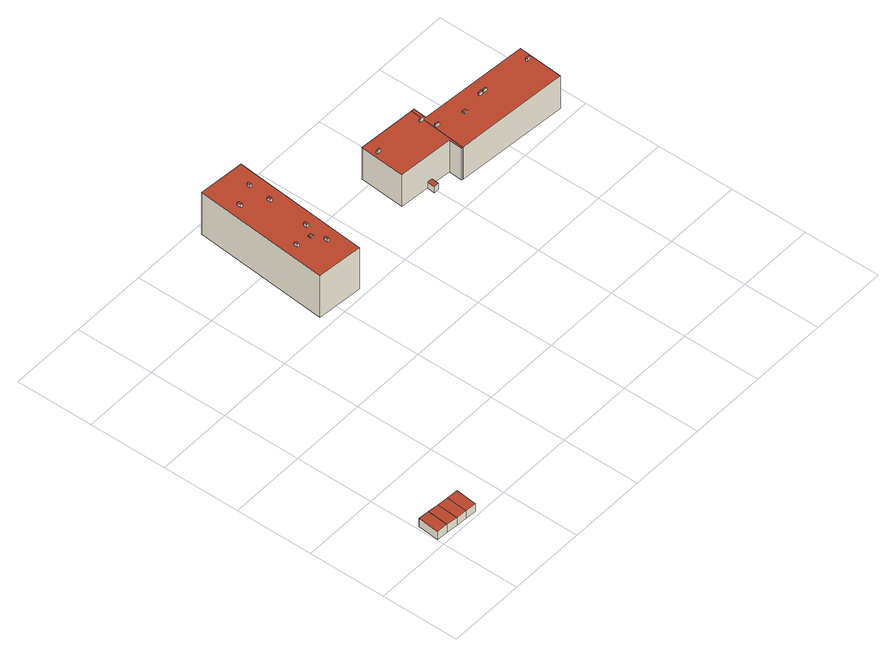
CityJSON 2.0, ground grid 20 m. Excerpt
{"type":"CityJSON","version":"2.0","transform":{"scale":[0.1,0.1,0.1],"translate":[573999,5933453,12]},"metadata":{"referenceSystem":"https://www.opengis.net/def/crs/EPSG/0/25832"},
"CityObjects":{
"building1":{"type":"Building","attributes":{"Grundfläche 2D":"15.981736","Grundhöhe NN":"12.428"},"geometry":[{"type":"Solid","lod":"3","boundaries":[[[[0,1,2,3,4,5]],[[6,7,3,2]],[[7,8,9,5,4,3]],[[9,10,0,5]],[[0,10,11,6,2,1]],[[9,8,7,6,11,10]]]],"semantics":{"surfaces":[{"type":"RoofSurface"},{"type":"WallSurface"},{"type":"GroundSurface"}],"values":[[0,1,1,1,1,2]]}}]},
"building2":{"type":"Building","attributes":{"Grundfläche 2D":"16.013075","Grundhöhe NN":"12.452"},"geometry":[{"type":"Solid","lod":"3","boundaries":[[[[12,5,4,3,13,14]],[[15,16,17,3,4,5]],[[17,18,13,3]],[[18,19,20,12,14,13]],[[20,15,5,12]],[[19,18,17,16,15,20]]]],"semantics":{"surfaces":[{"type":"RoofSurface"},{"type":"WallSurface"},{"type":"GroundSurface"}],"values":[[0,1,1,1,1,2]]}}]},
"building3":{"type":"Building","attributes":{"Grundfläche 2D":"15.956019","Grundhöhe NN":"12.476"},"geometry":[{"type":"Solid","lod":"3","boundaries":[[[[13,21,22,12,14]],[[21,13,18,23]],[[22,21,23,24]],[[12,22,24,20]],[[13,14,12,20,19,18]],[[19,20,24,23,18]]]],"semantics":{"surfaces":[{"type":"RoofSurface"},{"type":"WallSurface"},{"type":"GroundSurface"}],"values":[[0,1,1,1,1,2]]}}]},
"building4":{"type":"Building","attributes":{"Grundfläche 2D":"15.941912","Grundhöhe NN":"12.489"},"geometry":[{"type":"Solid","lod":"3","boundaries":[[[[22,21,25,26]],[[21,22,24,23]],[[25,21,23,27]],[[26,25,27,28]],[[22,26,28,24]],[[23,24,28,27]]]],"semantics":{"surfaces":[{"type":"RoofSurface"},{"type":"WallSurface"},{"type":"GroundSurface"}],"values":[[0,1,1,1,1,2]]}}]},
"building5":{"type":"Building","attributes":{"Grundfläche 2D":"417.221987","Grundhöhe NN":"12.542"},"children":["building5-1","building5-2","building5-3","building5-4","building5-5","building5-6","building5-7","building5-8"],"geometry":[{"type":"Solid","lod":"3","boundaries":[[[[29,30,31,32]],[[29,33,34,30]],[[31,30,34,35]],[[32,31,35,36]],[[29,32,36,33]],[[34,33,36,35]]]],"semantics":{"surfaces":[{"type":"RoofSurface"},{"type":"WallSurface"},{"type":"GroundSurface"}],"values":[[0,1,1,1,1,2]]}}]},
"building5-1":{"type":"BuildingInstallation","parents":["building5"],"geometry":[{"type":"MultiSurface","lod":"3","boundaries":[[[37,38,39,40]],[[40,39,41,42]],[[37,40,42,43]],[[38,37,43,44]],[[39,38,44,41]]],"semantics":{"surfaces":[{"type":"RoofSurface"},{"type":"WallSurface"}],"values":[0,1,1,1,1]}}]},
"building5-2":{"type":"BuildingInstallation","parents":["building5"],"geometry":[{"type":"MultiSurface","lod":"3","boundaries":[[[45,46,47,48]],[[48,47,49,50]],[[45,48,50,51]],[[46,45,51,52]],[[47,46,52,49]]],"semantics":{"surfaces":[{"type":"RoofSurface"},{"type":"WallSurface"}],"values":[0,1,1,1,1]}}]},
"building5-3":{"type":"BuildingInstallation","parents":["building5"],"geometry":[{"type":"MultiSurface","lod":"3","boundaries":[[[53,54,55,56]],[[56,55,57,58]],[[53,56,58,59]],[[54,53,59,60]],[[55,54,60,57]]],"semantics":{"surfaces":[{"type":"RoofSurface"},{"type":"WallSurface"}],"values":[0,1,1,1,1]}}]},
"building5-4":{"type":"BuildingInstallation","parents":["building5"],"geometry":[{"type":"MultiSurface","lod":"3","boundaries":[[[61,62,63,64]],[[64,63,65,66]],[[61,64,66,67]],[[62,61,67,68]],[[63,62,68,65]]],"semantics":{"surfaces":[{"type":"RoofSurface"},{"type":"WallSurface"}],"values":[0,1,1,1,1]}}]},
"building5-5":{"type":"BuildingInstallation","parents":["building5"],"geometry":[{"type":"MultiSurface","lod":"3","boundaries":[[[69,70,71,72]],[[72,71,73,74]],[[69,72,74,75]],[[70,69,75,76]],[[71,70,76,73]]],"semantics":{"surfaces":[{"type":"RoofSurface"},{"type":"WallSurface"}],"values":[0,1,1,1,1]}}]},
"building5-6":{"type":"BuildingInstallation","parents":["building5"],"geometry":[{"type":"MultiSurface","lod":"3","boundaries":[[[77,78,79,80]],[[80,79,81,82]],[[77,80,82,83]],[[78,77,83,84]],[[79,78,84,81]]],"semantics":{"surfaces":[{"type":"RoofSurface"},{"type":"WallSurface"}],"values":[0,1,1,1,1]}}]},
"building5-7":{"type":"BuildingInstallation","parents":["building5"],"geometry":[{"type":"MultiSurface","lod":"3","boundaries":[[[85,86,87,88]],[[88,87,89,90]],[[85,88,90,91]],[[86,85,91,92]],[[87,86,92,89]]],"semantics":{"surfaces":[{"type":"RoofSurface"},{"type":"WallSurface"}],"values":[0,1,1,1,1]}}]},
"building5-8":{"type":"BuildingInstallation","parents":["building5"],"geometry":[{"type":"MultiSurface","lod":"3","boundaries":[[[93,94,95,96]],[[97,98,96,95]],[[98,99,93,96]],[[99,100,94,93]],[[100,97,95,94]],[[100,99,98,97]]],"semantics":{"surfaces":[{"type":"RoofSurface"},{"type":"WallSurface"},{"type":"OuterCeilingSurface"}],"values":[0,1,1,1,1,2]}}]},
"building6":{"type":"Building","attributes":{"Grundfläche 2D":"180.332084","Grundhöhe NN":"12.678"},"children":["building6-1","building6-2","building6-3"],"geometry":[{"type":"Solid","lod":"3","boundaries":[[[[101,102,103,104,105,106,107,108]],[[109,110,111,112]],[[113,114,105,104,103,102,115,116]],[[106,105,114,117]],[[107,106,117,118]],[[111,119,120,108,107,118,121,112]],[[101,108,120,122]],[[102,101,122,115]],[[109,112,121,123]],[[110,109,123,124]],[[111,110,124,119]],[[115,122,120,119,124,123,121,118,117,114,113,116]]]],"semantics":{"surfaces":[{"type":"RoofSurface"},{"type":"WallSurface"},{"type":"GroundSurface"}],"values":[[0,0,1,1,1,1,1,1,1,1,1,2]]}}]},
"building6-1":{"type":"BuildingInstallation","parents":["building6"],"geometry":[{"type":"MultiSurface","lod":"3","boundaries":[[[125,126,127,128]],[[128,127,129,130]],[[125,128,130,131]],[[126,125,131,132]],[[127,126,132,129]]],"semantics":{"surfaces":[{"type":"RoofSurface"},{"type":"WallSurface"}],"values":[0,1,1,1,1]}}]},
"building6-2":{"type":"BuildingInstallation","parents":["building6"],"geometry":[{"type":"MultiSurface","lod":"3","boundaries":[[[133,134,135,136]],[[137,138,136,135]],[[133,136,138,104]],[[134,133,104,139]],[[135,134,139,137]]],"semantics":{"surfaces":[{"type":"RoofSurface"},{"type":"WallSurface"}],"values":[0,1,1,1,1]}}]},
"building6-3":{"type":"BuildingInstallation","parents":["building6"],"geometry":[{"type":"MultiSurface","lod":"3","boundaries":[[[140,141,142,143]],[[144,145,143,142]],[[145,146,140,143]],[[146,147,141,140]],[[147,144,142,141]],[[147,146,145,144]]],"semantics":{"surfaces":[{"type":"RoofSurface"},{"type":"WallSurface"},{"type":"OuterCeilingSurface"}],"values":[0,1,1,1,1,2]}}]},
"building7":{"type":"Building","attributes":{"Grundfläche 2D":"351.992471","Grundhöhe NN":"12.463"},"children":["building7-1","building7-2","building7-3","building7-4","building7-5","building7-6","building7-7"],"geometry":[{"type":"Solid","lod":"3","boundaries":[[[[148,149,105,104,103,102,150,151]],[[150,102,152,153]],[[151,150,153,154]],[[148,151,154,155]],[[149,148,155,156]],[[105,149,156,157]],[[158,152,102,103,104,105,157,159]],[[152,158,159,157,156,155,154,153]]]],"semantics":{"surfaces":[{"type":"RoofSurface"},{"type":"WallSurface"},{"type":"GroundSurface"}],"values":[[0,1,1,1,1,1,1,2]]}}]},
"building7-1":{"type":"BuildingInstallation","parents":["building7"],"geometry":[{"type":"MultiSurface","lod":"3","boundaries":[[[160,161,162,163]],[[164,165,163,162]],[[160,163,165,166]],[[161,160,166,167]],[[167,164,162,161]]],"semantics":{"surfaces":[{"type":"RoofSurface"},{"type":"WallSurface"}],"values":[0,1,1,1,1]}}]},
"building7-2":{"type":"BuildingInstallation","parents":["building7"],"geometry":[{"type":"MultiSurface","lod":"3","boundaries":[[[168,169,170,171]],[[171,170,172,173]],[[168,171,173,174]],[[169,168,174,175]],[[170,169,175,172]]],"semantics":{"surfaces":[{"type":"RoofSurface"},{"type":"WallSurface"}],"values":[0,1,1,1,1]}}]},
"building7-3":{"type":"BuildingInstallation","parents":["building7"],"geometry":[{"type":"MultiSurface","lod":"3","boundaries":[[[176,177,178,179]],[[179,178,180,181]],[[181,182,176,179]],[[182,183,177,176]],[[178,177,183,180]]],"semantics":{"surfaces":[{"type":"RoofSurface"},{"type":"WallSurface"}],"values":[0,1,1,1,1]}}]},
"building7-4":{"type":"BuildingInstallation","parents":["building7"],"geometry":[{"type":"MultiSurface","lod":"3","boundaries":[[[184,185,186,187]],[[188,189,187,186]],[[184,187,189,190]],[[185,184,190,191]],[[191,188,186,185]]],"semantics":{"surfaces":[{"type":"RoofSurface"},{"type":"WallSurface"}],"values":[0,1,1,1,1]}}]},
"building7-5":{"type":"BuildingInstallation","parents":["building7"],"geometry":[{"type":"MultiSurface","lod":"3","boundaries":[[[192,193,194,195]],[[195,194,196,197]],[[192,195,197,198]],[[193,192,198,199]],[[194,193,199,196]]],"semantics":{"surfaces":[{"type":"RoofSurface"},{"type":"WallSurface"}],"values":[0,1,1,1,1]}}]},
"building7-6":{"type":"BuildingInstallation","parents":["building7"],"geometry":[{"type":"MultiSurface","lod":"3","boundaries":[[[200,201,202,203]],[[204,205,203,202]],[[205,206,200,203]],[[206,207,201,200]],[[207,204,202,201]],[[207,206,205,204]]],"semantics":{"surfaces":[{"type":"RoofSurface"},{"type":"WallSurface"},{"type":"OuterCeilingSurface"}],"values":[0,1,1,1,1,2]}}]},
"building7-7":{"type":"BuildingInstallation","parents":["building7"],"geometry":[{"type":"MultiSurface","lod":"3","boundaries":[[[208,209,210,211]],[[212,213,211,210]],[[213,214,208,211]],[[214,215,209,208]],[[215,212,210,209]],[[215,214,213,212]]],"semantics":{"surfaces":[{"type":"RoofSurface"},{"type":"WallSurface"},{"type":"OuterCeilingSurface"}],"values":[0,1,1,1,1,2]}}]}
},
"vertices":[
[8,75,28],[4,20,28],[4,19,28],[32,17,28],[32,18,28],[37,72,28],[4,19,4],[32,17,4],[32,18,4],[37,72,4],[8,75,4],[4,20,4],
[65,70,28],[61,14,28],[61,15,28],[37,72,5],[32,18,5],[32,17,5],[61,14,5],[61,15,5],[65,70,5],
[89,12,28],[94,67,28],[89,12,5],[94,67,5],
[118,10,28],[123,65,28],[118,10,5],[123,65,5],
[471,619,129],[503,970,129],[385,980,129],[353,630,129],[471,619,5],[503,970,5],[385,980,5],[353,630,5],
[389,721,137],[393,720,137],[394,730,137],[389,731,137],[394,730,129],[389,731,129],[389,721,129],[393,720,129],
[446,742,138],[451,742,138],[451,752,138],[447,752,138],[451,752,129],[447,752,129],[446,742,129],[451,742,129],
[456,850,137],[460,849,137],[461,859,137],[456,860,137],[461,859,129],[456,860,129],[456,850,129],[460,849,129],
[427,715,132],[435,714,132],[436,724,132],[428,724,132],[436,724,129],[428,724,129],[427,715,129],[435,714,129],
[441,682,137],[445,681,137],[446,691,137],[442,692,137],[446,691,129],[442,692,129],[441,682,129],[445,681,129],
[461,910,137],[465,910,137],[466,920,137],[462,920,137],[466,920,129],[462,920,129],[461,910,129],[465,910,129],
[403,889,137],[408,888,137],[409,898,137],[404,899,137],[409,898,129],[404,899,129],[403,889,129],[408,888,129],
[485,698,30],[488,722,30],[481,723,30],[478,699,30],[481,723,28],[478,699,28],[485,698,28],[488,722,28],
[855,657,102],[860,657,102],[870,772,102],[870,773,102],[874,809,102],[725,821,102],[715,704,102],[858,692,102],[790,677,25],[803,676,25],[805,697,25],[792,698,25],[870,773,7],[874,809,7],[860,657,7],[870,772,7],[725,821,7],[715,704,7],[805,697,7],[858,692,7],[792,698,7],[855,657,7],[790,677,7],[803,676,7],
[730,784,109],[740,783,109],[741,788,109],[730,788,109],[741,788,102],[730,788,102],[730,784,102],[740,783,102],
[870,773,111],[870,777,111],[860,777,109],[860,773,110],[860,777,102],[860,773,102],[870,777,102],
[815,822,33],[793,823,33],[792,816,33],[814,814,33],[792,816,31],[814,814,31],[815,822,31],[793,823,31],
[879,774,102],[882,809,102],[1154,632,102],[1164,750,102],[860,657,5],[1154,632,5],[1164,750,5],[879,774,5],[882,809,5],[874,809,5],[870,772,5],[870,773,5],
[1013,730,109],[1013,726,109],[1023,725,109],[1023,730,109],[1023,725,102],[1023,730,102],[1013,730,102],[1013,726,102],
[1152,714,110],[1153,718,110],[1143,719,110],[1143,714,110],[1143,719,102],[1143,714,102],[1152,714,102],[1153,718,102],
[1000,731,109],[1000,727,109],[1010,726,109],[1010,731,109],[1010,726,102],[1010,731,102],[1000,731,102],[1000,727,102],
[870,743,109],[870,738,109],[880,737,109],[881,742,109],[880,737,102],[881,742,102],[870,743,102],[870,738,102],
[948,716,106],[948,723,106],[939,724,106],[939,716,106],[939,724,102],[939,716,102],[948,716,102],[948,723,102],
[1098,763,33],[1075,765,33],[1074,757,33],[1097,756,33],[1074,757,31],[1097,756,31],[1098,763,31],[1075,765,31],
[955,776,33],[932,778,33],[932,769,33],[955,768,33],[932,769,31],[955,768,31],[955,776,31],[932,778,31]
]}
